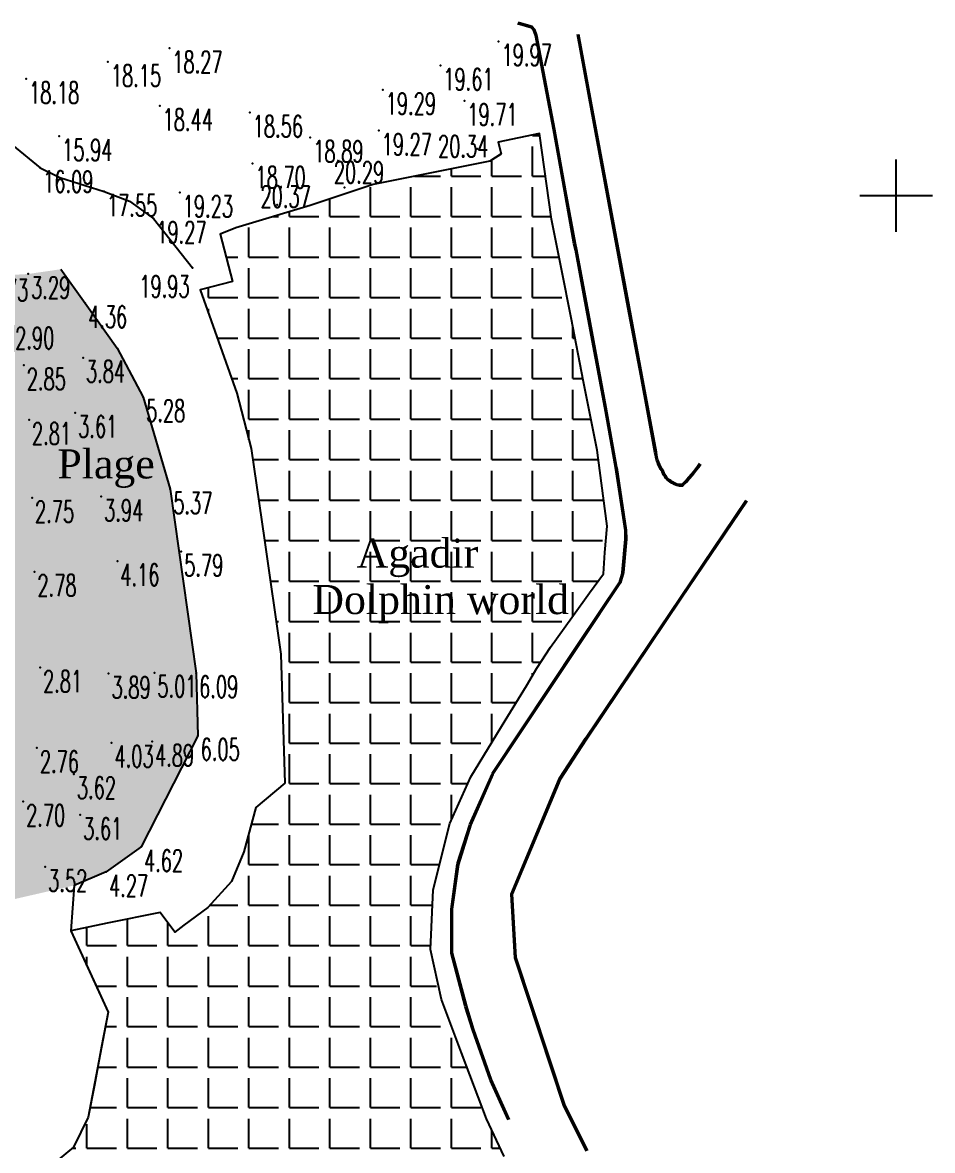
# Model space of a CAD drawing. Header units: millimetres. Extents: x 88261 to 90953, y 390274 to 392322.
# Drawn here: x 90349 to 90505.9, y 391832.9 to 392027.4 of the extents above; entities that cross this region are included whole.
import ezdxf
from ezdxf.enums import TextEntityAlignment as Align

# ---------------------------------------------------------------- set-up
doc = ezdxf.new("R2010")
doc.units = ezdxf.units.MM
doc.header["$LTSCALE"] = 25
doc.linetypes.add('DOT', pattern=[6.35, 0, -6.35])
for name, color, linetype in [('Carroyage(1)_Croix', 7, 'Continuous'), ('construction', 10, 'Continuous'), ('HSABLHUMIDE', 24, 'DOT'), ('route', 253, 'Continuous'), ('TopoAlt', 7, 'Continuous'), ('TOPOJIS', 7, 'Continuous')]:
    doc.layers.add(name, color=color, linetype=linetype)
doc.styles.add('Romans 1.0', font='Romans.shx', dxfattribs={"width": 0.99, "height": 1})
doc.styles.get("Standard").update_dxf_attribs({"font": 'times.ttf'})

# ---------------------------------------------------------------- blocks, each defined once
blk = doc.blocks.new('TCPOINT')
at = {"color": 0}
blk.add_point((0, 0), dxfattribs=at)
at = {"layer": 'TopoAlt', "style": 'Romans 1.0', "width": 0.99}
blk.add_attdef('ALT', text='', height=200, dxfattribs=at).set_placement((0.5, -0.5), align=Align.TOP_LEFT)

msp = doc.modelspace()

# ---------------------------------------------------------------- hatches: boundary and pattern name
h = msp.add_hatch()
h.set_pattern_fill('ANGLE', color=8)
h.set_pattern_definition([(0, (-5055.037, 37.629), (0, 6.985), [5.08, -1.905]), (90, (-5055.037, 37.629), (-6.985, 4e-16), [5.08, -1.905])])
h.paths.add_polyline_path([(90443.73, 391924.8), (90449.14, 391932.34), (90449.78, 391940.56), (90448.06, 391953.64), (90445.73, 391965.45), (90443.56, 391976.49), (90441.9, 391984.88), (90440.2, 391993.5), (90438.11, 392008.23), (90431.01, 392006.74), (90431.71, 392003.94), (90409.46, 391999.49), (90398.59, 391995.84), (90385.76, 391992), (90383.07, 391990.88), (90385.2, 391982.76), (90379.61, 391981.29), (90385.91, 391963.47), (90388.4, 391953.91), (90390.67, 391938.14), (90393.51, 391918.48), (90394.21, 391896.2), (90389.2, 391892), (90386.12, 391880.5), (90380.93, 391874.8), (90376.79, 391871.71), (90375.22, 391870.54), (90372.69, 391873.93), (90357.3, 391870.75), (90361.59, 391861.4), (90363.73, 391856.74), (90362.61, 391850.82), (90361.35, 391844.15), (90359.6, 391834.93), (90353.03, 391829.54), (90348.13, 391825.52), (90335.07, 391823.17), (90328.18, 391819.65), (90329.86, 391810.22), (90336.99, 391802.58), (90342.52, 391799.41), (90352.25, 391795.34), (90367.12, 391795.49), (90377.39, 391797.98), (90393.05, 391805.37), (90399.76, 391812.15), (90403.25, 391816.24), (90417.65, 391827.24), (90428.32, 391829.36), (90432.06, 391831.83), (90428.96, 391838.34), (90424.68, 391849.71), (90419.17, 391864.35), (90419.81, 391877.81), (90422.65, 391889.26), (90426.3, 391897.28), (90432.2, 391907), (90435.86, 391913.02), (90439.05, 391918.27)])
at = {"layer": 'HSABLHUMIDE', "ltscale": 2}
h = msp.add_hatch(dxfattribs=at)
h.set_pattern_fill('AR-SAND', color=41, scale=0.05, style=0)
h.set_pattern_definition([(37.5, (-0.35, -2.46), (-0.080001565, 2.447066187), [0, -1.9304, 0, -2.159, 0, -2.06375]), (7.5, (-0.35, -2.46), (2.247616416, 3.584125503), [0, -1.0414, 0, -1.7399, 0, -0.66675]), (327.5, (-1.912, -2.46), (3.954961851, 0.007185923), [0, -0.635, 0, -2.286, 0, -2.9845]), (317.5, (-1.912, -2.46), (3.817782262, 1.114646616), [0, -0.3175, 0, -1.4986, 0, -1.7145])])
h.paths.add_polyline_path([(90374.45, 391946.9), (90369.78, 391962.81), (90365.28, 391971.22), (90359.77, 391979.01), (90355.58, 391984.85), (90349.94, 391984.03), (90342.7, 391983.61), (90340.25, 391977.24), (90340.25, 391967.24), (90340.25, 391959.55), (90340.25, 391950.27), (90340.25, 391940.19), (90340.25, 391927.24), (90340.25, 391910.05), (90340.25, 391892.24), (90340.25, 391887.24), (90330.25, 391887.24), (90330.25, 391872.24), (90357.84, 391878.58), (90363.38, 391880.9), (90369.41, 391885.24), (90379.18, 391904.4), (90378.92, 391915.21)])

# ---------------------------------------------------------------- linework, layer by layer
at = {"color": 8, "elevation": 6.32, "flags": 128}
msp.add_lwpolyline([(90432.06, 391831.83), (90428.96, 391838.34), (90424.68, 391849.71), (90421.22, 391858.91), (90419.32, 391867.51), (90419.81, 391877.81), (90422.65, 391889.26), (90426.3, 391897.28), (90432.2, 391907), (90435.86, 391913.02), (90437.69, 391916.04), (90440.05, 391919.66), (90443.73, 391924.8), (90446.77, 391929.03), (90449.14, 391932.34), (90449.42, 391935.98), (90449.78, 391940.56), (90448.81, 391947.95), (90448.06, 391953.64), (90445.73, 391965.45), (90443.56, 391976.49), (90441.9, 391984.88), (90440.2, 391993.5), (90438.11, 392008.23), (90431.01, 392006.74), (90431.51, 392004.74), (90429.55, 392003.51), (90429.55, 392003.51), (90409.46, 391999.49), (90398.59, 391995.84), (90385.76, 391992), (90383.07, 391990.88), (90385.2, 391982.76), (90379.61, 391981.29), (90379.61, 391981.29), (90385.91, 391963.47), (90388.4, 391953.91), (90390.67, 391938.14), (90393.51, 391918.48), (90394.21, 391896.2), (90389.2, 391892), (90387.15, 391884.36), (90385.01, 391879.28), (90380.93, 391874.8), (90376.79, 391871.71), (90375.22, 391870.54), (90372.69, 391873.93), (90363.57, 391872.05), (90357.3, 391870.75), (90361.59, 391861.4), (90363.73, 391856.74), (90362.61, 391850.82), (90361.35, 391844.15), (90360.3, 391838.63), (90357.78, 391833.43), (90353.03, 391829.54)], dxfattribs=at)
msp.add_lwpolyline([(90432.06, 391831.83), (90428.96, 391838.34), (90424.68, 391849.71), (90421.22, 391858.91), (90419.32, 391867.51), (90419.81, 391877.81), (90422.65, 391889.26), (90426.3, 391897.28), (90432.2, 391907), (90435.86, 391913.02), (90437.69, 391916.04), (90440.05, 391919.66), (90443.73, 391924.8), (90446.77, 391929.03), (90449.14, 391932.34), (90449.42, 391935.98), (90449.78, 391940.56), (90448.81, 391947.95), (90448.06, 391953.64), (90445.73, 391965.45), (90443.56, 391976.49), (90441.9, 391984.88), (90440.2, 391993.5), (90438.11, 392008.23), (90431.01, 392006.74), (90431.51, 392004.74), (90429.55, 392003.51), (90429.55, 392003.51), (90409.46, 391999.49), (90398.59, 391995.84), (90385.76, 391992), (90383.07, 391990.88), (90385.2, 391982.76), (90379.61, 391981.29), (90379.61, 391981.29), (90385.91, 391963.47), (90388.4, 391953.91), (90390.67, 391938.14), (90393.51, 391918.48), (90394.21, 391896.2), (90389.2, 391892), (90387.15, 391884.36), (90385.01, 391879.28), (90380.93, 391874.8), (90376.79, 391871.71), (90375.22, 391870.54), (90372.69, 391873.93), (90363.57, 391872.05), (90357.3, 391870.75), (90361.59, 391861.4), (90363.73, 391856.74), (90362.61, 391850.82), (90361.35, 391844.15), (90360.3, 391838.63), (90357.78, 391833.43), (90353.03, 391829.54)], dxfattribs=at)
at = {"color": 124, "flags": 128}
for points, elevation in [([(90347.21, 392006.23), (90352.01, 392002.32), (90355.4, 392000.68), (90363.02, 391998.23), (90367.41, 391996.6), (90371.53, 391993.59), (90378.25, 391985.11)], 6.32), ([(90355.58, 391984.85), (90359.77, 391979.01), (90365.28, 391971.22), (90369.78, 391962.81), (90374.45, 391946.9), (90378.92, 391915.21), (90379.18, 391904.4), (90369.41, 391885.24)], 4), ([(90369.41, 391885.24), (90363.38, 391880.9), (90357.84, 391878.58), (90357.3, 391870.75), (90363.73, 391856.74), (90360.3, 391838.63), (90357.78, 391833.43), (90348.13, 391825.52), (90335.07, 391823.17), (90328.18, 391819.65), (90329.86, 391810.22), (90336.99, 391802.58), (90342.52, 391799.41), (90352.25, 391795.34), (90367.12, 391795.49), (90377.39, 391797.98), (90393.05, 391805.37), (90401.52, 391803.24)], 4)]:
    msp.add_lwpolyline(points, dxfattribs=dict(at, elevation=elevation))
at = {"layer": 'Carroyage(1)_Croix'}
for p, q in [((90499.65, 391991.29), (90499.65, 392003.79)), ((90493.4, 391997.54), (90505.9, 391997.54))]:
    msp.add_line(p, q, dxfattribs=at)
at = {"layer": 'construction'}
msp.add_line((90431.38, 392004.61, 18.08), (90429.55, 392003.51, 18.08), dxfattribs=at)
at = {"layer": 'route', "color": 252}
for p, q in [((90451.45, 391950.67, 18.08), (90453.07, 391939.84, 18.08)), ((90451.2, 391950.63, 18.08), (90452.82, 391939.81, 18.08)), ((90452.82, 391939.84, 18.08), (90452.87, 391938.28, 18.08)), ((90453.07, 391939.84, 18.08), (90453.12, 391938.29, 18.08)), ((90452.87, 391938.31, 18.08), (90452.35, 391932.55, 18.08)), ((90453.12, 391938.29, 18.08), (90452.6, 391932.53, 18.08)), ((90452.36, 391932.59, 18.08), (90451.88, 391930.82, 18.08)), ((90452.6, 391932.53, 18.08), (90452.12, 391930.76, 18.08)), ((90451.92, 391930.89, 18.08), (90444.8, 391920.25, 18.08)), ((90452.12, 391930.76, 18.08), (90445.01, 391920.11, 18.08)), ((90444.8, 391920.25, 18.08), (90429.9, 391897.83, 18.08)), ((90445.01, 391920.11, 18.08), (90430.1, 391897.69, 18.08)), ((90429.88, 391897.79, 18.08), (90426.05, 391889.13, 18.08)), ((90430.1, 391897.69, 18.08), (90426.28, 391889.03, 18.08)), ((90426.04, 391889.1, 18.08), (90423.89, 391882.29, 18.08)), ((90426.28, 391889.03, 18.08), (90424.13, 391882.21, 18.08)), ((90425.27, 391857.66, 18.08), (90426.5, 391853.68, 18.08)), ((90425.51, 391857.74, 18.08), (90426.74, 391853.76, 18.08)), ((90426.5, 391853.67, 18.08), (90429.56, 391845.04, 18.08)), ((90426.74, 391853.76, 18.08), (90429.8, 391845.12, 18.08)), ((90429.57, 391845.02, 18.08), (90432.64, 391838.13, 18.08)), ((90429.8, 391845.12, 18.08), (90432.87, 391838.23, 18.08))]:
    msp.add_line(p, q, dxfattribs=at)
at = {"layer": 'route', "color": 252, "flags": 128}
for points, elevation in [([(90451.21, 391950.63), (90449.37, 391960.94), (90446.37, 391977.13), (90444.34, 391988.15), (90444.07, 391989.25), (90442.43, 391998.3), (90440.53, 392008.87), (90437.43, 392025.14), (90437.12, 392026.06), (90436.71, 392026.47), (90434.36, 392027.15)], 18.08), ([(90451.45, 391950.67), (90449.61, 391960.98), (90446.61, 391977.18), (90444.58, 391988.2), (90444.31, 391989.3), (90442.67, 391998.34), (90440.78, 392008.92), (90437.67, 392025.21), (90437.34, 392026.19), (90436.84, 392026.69), (90434.43, 392027.39)], 18.08), ([(90458.04, 391953.26), (90455.6, 391966.47), (90453.39, 391978.27), (90447.09, 392012.18), (90444.67, 392025.31)], 22.28), ([(90458.28, 391953.3), (90455.84, 391966.52), (90453.63, 391978.31), (90447.34, 392012.22), (90444.92, 392025.35)], 22.28), ([(90446.26, 391832.77), (90442.32, 391840.52), (90433.87, 391866.11), (90433.23, 391877.1), (90441.6, 391897.08), (90446.07, 391903.98), (90451.5, 391912.06), (90462.42, 391928.29), (90473.73, 391945.03)], 18.32), ([(90446.48, 391832.88), (90442.55, 391840.62), (90434.12, 391866.15), (90433.49, 391877.05), (90441.82, 391896.96), (90446.28, 391903.84), (90451.71, 391911.92), (90462.63, 391928.16), (90473.94, 391944.89)], 18.32), ([(90423.88, 391882.25), (90422.81, 391874.51), (90422.81, 391866.91), (90425.27, 391857.67)], 18.08), ([(90424.13, 391882.21), (90423.06, 391874.5), (90423.06, 391866.94), (90425.51, 391857.74)], 18.08)]:
    msp.add_lwpolyline(points, dxfattribs=dict(at, elevation=elevation))
at = {"layer": 'route', "color": 252, "elevation": 22.91, "flags": 128}
for points in [[(90465.94, 391951.18, -0.052376), (90462.77, 391947.46, -0.186017), (90460.95, 391947.97, -0.185917), (90459.26, 391949.91, -0.117343), (90458.04, 391953.26, -0.133545)], [(90465.74, 391951.32, -0.051415), (90462.67, 391947.7, -0.178899), (90461.08, 391948.18, -0.189718), (90459.49, 391950.02, -0.118366), (90458.29, 391953.29, -0.118366)]]:
    msp.add_lwpolyline(points, format="xyb", dxfattribs=at)

# ---------------------------------------------------------------- block references
at = {"layer": 'TOPOJIS'}
ref = msp.add_blockref('TCPOINT', (90374.29, 392022.95, 18.27), dxfattribs=at)
ref.add_attrib('ALT', '18.27', dxfattribs={"layer": 'TopoAlt', "height": 3.75, "style": 'Romans 1.0', "width": 0.6}).set_placement((90374.79, 392022.45, 18.27), align=Align.TOP_LEFT)
ref = msp.add_blockref('TCPOINT', (90431.08, 392024.15, 19.97), dxfattribs=at)
ref.add_attrib('ALT', '19.97', dxfattribs={"layer": 'TopoAlt', "height": 3.75, "style": 'Romans 1.0', "width": 0.6}).set_placement((90431.58, 392023.65, 19.97), align=Align.TOP_LEFT)
ref = msp.add_blockref('TCPOINT', (90363.7, 392020.6, 18.15), dxfattribs=at)
ref.add_attrib('ALT', '18.15', dxfattribs={"layer": 'TopoAlt', "height": 3.75, "style": 'Romans 1.0', "width": 0.6}).set_placement((90364.2, 392020.1, 18.15), align=Align.TOP_LEFT)
ref = msp.add_blockref('TCPOINT', (90421.03, 392019.99, 19.61), dxfattribs=at)
ref.add_attrib('ALT', '19.61', dxfattribs={"layer": 'TopoAlt', "height": 3.75, "style": 'Romans 1.0', "width": 0.6}).set_placement((90421.53, 392019.49, 19.61), align=Align.TOP_LEFT)
ref = msp.add_blockref('TCPOINT', (90349.58, 392017.66, 18.18), dxfattribs=at)
ref.add_attrib('ALT', '18.18', dxfattribs={"layer": 'TopoAlt', "height": 3.75, "style": 'Romans 1.0', "width": 0.6}).set_placement((90350.08, 392017.16, 18.18), align=Align.TOP_LEFT)
ref = msp.add_blockref('TCPOINT', (90411.1, 392015.78, 19.29), dxfattribs=at)
ref.add_attrib('ALT', '19.29', dxfattribs={"layer": 'TopoAlt', "height": 3.75, "style": 'Romans 1.0', "width": 0.6}).set_placement((90411.6, 392015.28, 19.29), align=Align.TOP_LEFT)
ref = msp.add_blockref('TCPOINT', (90372.62, 392013.02, 18.44), dxfattribs=at)
ref.add_attrib('ALT', '18.44', dxfattribs={"layer": 'TopoAlt', "height": 3.75, "style": 'Romans 1.0', "width": 0.6}).set_placement((90373.12, 392012.52, 18.44), align=Align.TOP_LEFT)
ref = msp.add_blockref('TCPOINT', (90425.17, 392013.91, 19.71), dxfattribs=at)
ref.add_attrib('ALT', '19.71', dxfattribs={"layer": 'TopoAlt', "height": 3.75, "style": 'Romans 1.0', "width": 0.6}).set_placement((90425.67, 392013.41, 19.71), align=Align.TOP_LEFT)
ref = msp.add_blockref('TCPOINT', (90388.16, 392011.87, 18.56), dxfattribs=at)
ref.add_attrib('ALT', '18.56', dxfattribs={"layer": 'TopoAlt', "height": 3.75, "style": 'Romans 1.0', "width": 0.6}).set_placement((90388.66, 392011.37, 18.56), align=Align.TOP_LEFT)
ref = msp.add_blockref('TCPOINT', (90355.29, 392007.81, 15.94), dxfattribs=at)
ref.add_attrib('ALT', '15.94', dxfattribs={"layer": 'TopoAlt', "height": 3.75, "style": 'Romans 1.0', "width": 0.6}).set_placement((90355.79, 392007.31, 15.94), align=Align.TOP_LEFT)
ref = msp.add_blockref('TCPOINT', (90398.6, 392007.55, 18.89), dxfattribs=at)
ref.add_attrib('ALT', '18.89', dxfattribs={"layer": 'TopoAlt', "height": 3.75, "style": 'Romans 1.0', "width": 0.6}).set_placement((90399.1, 392007.05, 18.89), align=Align.TOP_LEFT)
ref = msp.add_blockref('TCPOINT', (90410.39, 392008.75, 19.27), dxfattribs=at)
ref.add_attrib('ALT', '19.27', dxfattribs={"layer": 'TopoAlt', "height": 3.75, "style": 'Romans 1.0', "width": 0.6}).set_placement((90410.89, 392008.25, 19.27), align=Align.TOP_LEFT)
ref = msp.add_blockref('TCPOINT', (90427.38, 392005.61, 20.34), dxfattribs=at)
ref.add_attrib('ALT', '20.34', dxfattribs={"layer": 'TopoAlt', "height": 3.75, "style": 'Romans 1.0', "width": 0.6}).set_placement((90420.62, 392007.92, 20.34), align=Align.TOP_LEFT)
ref = msp.add_blockref('TCPOINT', (90404.52, 391998.93, 20.29), dxfattribs=at)
ref.add_attrib('ALT', '20.29', dxfattribs={"layer": 'TopoAlt', "height": 3.75, "style": 'Romans 1.0', "width": 0.6}).set_placement((90402.66, 392003.42, 20.29), align=Align.TOP_LEFT)
ref = msp.add_blockref('TCPOINT', (90352.01, 392002.32, 16.09), dxfattribs=at)
ref.add_attrib('ALT', '16.09', dxfattribs={"layer": 'TopoAlt', "height": 3.75, "style": 'Romans 1.0', "width": 0.6}).set_placement((90352.51, 392001.82, 16.09), align=Align.TOP_LEFT)
ref = msp.add_blockref('TCPOINT', (90388.64, 392003.09, 18.7), dxfattribs=at)
ref.add_attrib('ALT', '18.70', dxfattribs={"layer": 'TopoAlt', "height": 3.75, "style": 'Romans 1.0', "width": 0.6}).set_placement((90389.14, 392002.59, 18.7), align=Align.TOP_LEFT)
ref = msp.add_blockref('TCPOINT', (90363.02, 391998.23, 17.55), dxfattribs=at)
ref.add_attrib('ALT', '17.55', dxfattribs={"layer": 'TopoAlt', "height": 3.75, "style": 'Romans 1.0', "width": 0.6}).set_placement((90363.52, 391997.73, 17.55), align=Align.TOP_LEFT)
ref = msp.add_blockref('TCPOINT', (90376.09, 391998.09, 19.23), dxfattribs=at)
ref.add_attrib('ALT', '19.23', dxfattribs={"layer": 'TopoAlt', "height": 3.75, "style": 'Romans 1.0', "width": 0.6}).set_placement((90376.59, 391997.59, 19.23), align=Align.TOP_LEFT)
ref = msp.add_blockref('TCPOINT', (90392.9, 391995.96, 20.37), dxfattribs=at)
ref.add_attrib('ALT', '20.37', dxfattribs={"layer": 'TopoAlt', "height": 3.75, "style": 'Romans 1.0', "width": 0.6}).set_placement((90390.01, 391999.26, 20.37), align=Align.TOP_LEFT)
ref = msp.add_blockref('TCPOINT', (90371.53, 391993.59, 19.27), dxfattribs=at)
ref.add_attrib('ALT', '19.27', dxfattribs={"layer": 'TopoAlt', "height": 3.75, "style": 'Romans 1.0', "width": 0.6}).set_placement((90372.03, 391993.09, 19.27), align=Align.TOP_LEFT)
ref = msp.add_blockref('TCPOINT', (90349.94, 391984.03, 3.29), dxfattribs=at)
ref.add_attrib('ALT', '3.29', dxfattribs={"layer": 'TopoAlt', "height": 3.75, "style": 'Romans 1.0', "width": 0.6}).set_placement((90350.44, 391983.53, 3.29), align=Align.TOP_LEFT)
ref = msp.add_blockref('TCPOINT', (90378.25, 391985.11, 19.93), dxfattribs=at)
ref.add_attrib('ALT', '19.93', dxfattribs={"layer": 'TopoAlt', "height": 3.75, "style": 'Romans 1.0', "width": 0.6}).set_placement((90369.1, 391983.75, 19.93), align=Align.TOP_LEFT)
ref = msp.add_blockref('TCPOINT', (90342.7, 391983.61, 2.73), dxfattribs=at)
ref.add_attrib('ALT', '2.73', dxfattribs={"layer": 'TopoAlt', "height": 3.75, "style": 'Romans 1.0', "width": 0.6}).set_placement((90343.2, 391983.11, 2.73), align=Align.TOP_LEFT)
ref = msp.add_blockref('TCPOINT', (90359.77, 391979.01, 4.36), dxfattribs=at)
ref.add_attrib('ALT', '4.36', dxfattribs={"layer": 'TopoAlt', "height": 3.75, "style": 'Romans 1.0', "width": 0.6}).set_placement((90360.27, 391978.51, 4.36), align=Align.TOP_LEFT)
ref = msp.add_blockref('TCPOINT', (90347.19, 391975.34, 2.9), dxfattribs=at)
ref.add_attrib('ALT', '2.90', dxfattribs={"layer": 'TopoAlt', "height": 3.75, "style": 'Romans 1.0', "width": 0.6}).set_placement((90347.69, 391974.84, 2.9), align=Align.TOP_LEFT)
ref = msp.add_blockref('TCPOINT', (90349.19, 391968.28, 2.85), dxfattribs=at)
ref.add_attrib('ALT', '2.85', dxfattribs={"layer": 'TopoAlt', "height": 3.75, "style": 'Romans 1.0', "width": 0.6}).set_placement((90349.69, 391967.78, 2.85), align=Align.TOP_LEFT)
ref = msp.add_blockref('TCPOINT', (90359.4, 391969.59, 3.84), dxfattribs=at)
ref.add_attrib('ALT', '3.84', dxfattribs={"layer": 'TopoAlt', "height": 3.75, "style": 'Romans 1.0', "width": 0.6}).set_placement((90359.9, 391969.09, 3.84), align=Align.TOP_LEFT)
ref = msp.add_blockref('TCPOINT', (90369.78, 391962.81, 5.28), dxfattribs=at)
ref.add_attrib('ALT', '5.28', dxfattribs={"layer": 'TopoAlt', "height": 3.75, "style": 'Romans 1.0', "width": 0.6}).set_placement((90370.28, 391962.31, 5.28), align=Align.TOP_LEFT)
ref = msp.add_blockref('TCPOINT', (90350.09, 391958.89, 2.81), dxfattribs=at)
ref.add_attrib('ALT', '2.81', dxfattribs={"layer": 'TopoAlt', "height": 3.75, "style": 'Romans 1.0', "width": 0.6}).set_placement((90350.59, 391958.39, 2.81), align=Align.TOP_LEFT)
ref = msp.add_blockref('TCPOINT', (90358.05, 391960.1, 3.61), dxfattribs=at)
ref.add_attrib('ALT', '3.61', dxfattribs={"layer": 'TopoAlt', "height": 3.75, "style": 'Romans 1.0', "width": 0.6}).set_placement((90358.55, 391959.6, 3.61), align=Align.TOP_LEFT)
ref = msp.add_blockref('TCPOINT', (90374.45, 391946.9, 5.37), dxfattribs=at)
ref.add_attrib('ALT', '5.37', dxfattribs={"layer": 'TopoAlt', "height": 3.75, "style": 'Romans 1.0', "width": 0.6}).set_placement((90374.95, 391946.4, 5.37), align=Align.TOP_LEFT)
ref = msp.add_blockref('TCPOINT', (90350.61, 391945.4, 2.75), dxfattribs=at)
ref.add_attrib('ALT', '2.75', dxfattribs={"layer": 'TopoAlt', "height": 3.75, "style": 'Romans 1.0', "width": 0.6}).set_placement((90351.11, 391944.9, 2.75), align=Align.TOP_LEFT)
ref = msp.add_blockref('TCPOINT', (90362.54, 391945.63, 3.94), dxfattribs=at)
ref.add_attrib('ALT', '3.94', dxfattribs={"layer": 'TopoAlt', "height": 3.75, "style": 'Romans 1.0', "width": 0.6}).set_placement((90363.04, 391945.13, 3.94), align=Align.TOP_LEFT)
ref = msp.add_blockref('TCPOINT', (90376.34, 391936.18, 5.79), dxfattribs=at)
ref.add_attrib('ALT', '5.79', dxfattribs={"layer": 'TopoAlt', "height": 3.75, "style": 'Romans 1.0', "width": 0.6}).set_placement((90376.84, 391935.68, 5.79), align=Align.TOP_LEFT)
ref = msp.add_blockref('TCPOINT', (90365.32, 391934.52, 4.16), dxfattribs=at)
ref.add_attrib('ALT', '4.16', dxfattribs={"layer": 'TopoAlt', "height": 3.75, "style": 'Romans 1.0', "width": 0.6}).set_placement((90365.82, 391934.02, 4.16), align=Align.TOP_LEFT)
ref = msp.add_blockref('TCPOINT', (90351.03, 391932.69, 2.78), dxfattribs=at)
ref.add_attrib('ALT', '2.78', dxfattribs={"layer": 'TopoAlt', "height": 3.75, "style": 'Romans 1.0', "width": 0.6}).set_placement((90351.53, 391932.19, 2.78), align=Align.TOP_LEFT)
ref = msp.add_blockref('TCPOINT', (90352, 391916.16, 2.81), dxfattribs=at)
ref.add_attrib('ALT', '2.81', dxfattribs={"layer": 'TopoAlt', "height": 3.75, "style": 'Romans 1.0', "width": 0.6}).set_placement((90352.5, 391915.66, 2.81), align=Align.TOP_LEFT)
ref = msp.add_blockref('TCPOINT', (90363.81, 391915.12, 3.89), dxfattribs=at)
ref.add_attrib('ALT', '3.89', dxfattribs={"layer": 'TopoAlt', "height": 3.75, "style": 'Romans 1.0', "width": 0.6}).set_placement((90364.31, 391914.62, 3.89), align=Align.TOP_LEFT)
ref = msp.add_blockref('TCPOINT', (90371.71, 391915.27, 5.01), dxfattribs=at)
ref.add_attrib('ALT', '5.01', dxfattribs={"layer": 'TopoAlt', "height": 3.75, "style": 'Romans 1.0', "width": 0.6}).set_placement((90372.21, 391914.77, 5.01), align=Align.TOP_LEFT)
ref = msp.add_blockref('TCPOINT', (90378.92, 391915.21, 6.09), dxfattribs=at)
ref.add_attrib('ALT', '6.09', dxfattribs={"layer": 'TopoAlt', "height": 3.75, "style": 'Romans 1.0', "width": 0.6}).set_placement((90379.42, 391914.71, 6.09), align=Align.TOP_LEFT)
ref = msp.add_blockref('TCPOINT', (90379.18, 391904.4, 6.05), dxfattribs=at)
ref.add_attrib('ALT', '6.05', dxfattribs={"layer": 'TopoAlt', "height": 3.75, "style": 'Romans 1.0', "width": 0.6}).set_placement((90379.68, 391903.9, 6.05), align=Align.TOP_LEFT)
ref = msp.add_blockref('TCPOINT', (90351.45, 391902.29, 2.76), dxfattribs=at)
ref.add_attrib('ALT', '2.76', dxfattribs={"layer": 'TopoAlt', "height": 3.75, "style": 'Romans 1.0', "width": 0.6}).set_placement((90351.95, 391901.79, 2.76), align=Align.TOP_LEFT)
ref = msp.add_blockref('TCPOINT', (90364.33, 391903.19, 4.03), dxfattribs=at)
ref.add_attrib('ALT', '4.03', dxfattribs={"layer": 'TopoAlt', "height": 3.75, "style": 'Romans 1.0', "width": 0.6}).set_placement((90364.83, 391902.69, 4.03), align=Align.TOP_LEFT)
ref = msp.add_blockref('TCPOINT', (90371.31, 391903.4, 4.89), dxfattribs=at)
ref.add_attrib('ALT', '4.89', dxfattribs={"layer": 'TopoAlt', "height": 3.75, "style": 'Romans 1.0', "width": 0.6}).set_placement((90371.81, 391902.9, 4.89), align=Align.TOP_LEFT)
ref = msp.add_blockref('TCPOINT', (90357.83, 391897.79, 3.62), dxfattribs=at)
ref.add_attrib('ALT', '3.62', dxfattribs={"layer": 'TopoAlt', "height": 3.75, "style": 'Romans 1.0', "width": 0.6}).set_placement((90358.33, 391897.29, 3.62), align=Align.TOP_LEFT)
ref = msp.add_blockref('TCPOINT', (90349.07, 391893.05, 2.7), dxfattribs=at)
ref.add_attrib('ALT', '2.70', dxfattribs={"layer": 'TopoAlt', "height": 3.75, "style": 'Romans 1.0', "width": 0.6}).set_placement((90349.57, 391892.55, 2.7), align=Align.TOP_LEFT)
ref = msp.add_blockref('TCPOINT', (90358.92, 391890.75, 3.61), dxfattribs=at)
ref.add_attrib('ALT', '3.61', dxfattribs={"layer": 'TopoAlt', "height": 3.75, "style": 'Romans 1.0', "width": 0.6}).set_placement((90359.42, 391890.25, 3.61), align=Align.TOP_LEFT)
ref = msp.add_blockref('TCPOINT', (90369.41, 391885.24, 4.62), dxfattribs=at)
ref.add_attrib('ALT', '4.62', dxfattribs={"layer": 'TopoAlt', "height": 3.75, "style": 'Romans 1.0', "width": 0.6}).set_placement((90369.91, 391884.74, 4.62), align=Align.TOP_LEFT)
ref = msp.add_blockref('TCPOINT', (90352.88, 391881.78, 3.52), dxfattribs=at)
ref.add_attrib('ALT', '3.52', dxfattribs={"layer": 'TopoAlt', "height": 3.75, "style": 'Romans 1.0', "width": 0.6}).set_placement((90353.38, 391881.28, 3.52), align=Align.TOP_LEFT)
ref = msp.add_blockref('TCPOINT', (90363.38, 391880.9, 4.27), dxfattribs=at)
ref.add_attrib('ALT', '4.27', dxfattribs={"layer": 'TopoAlt', "height": 3.75, "style": 'Romans 1.0', "width": 0.6}).set_placement((90363.88, 391880.4, 4.27), align=Align.TOP_LEFT)

# ---------------------------------------------------------------- texts
at = {"color": 7, "linetype": 'Continuous'}
for s, p in [('Plage', (90354.98, 391948.78)), ('Agadir ', (90406.59, 391933.39)), (' Dolphin world', (90397.07, 391925.39))]:
    msp.add_text(s, height=5, rotation=359.9731, dxfattribs=at).set_placement(p)

doc.saveas('drawing.dxf')
